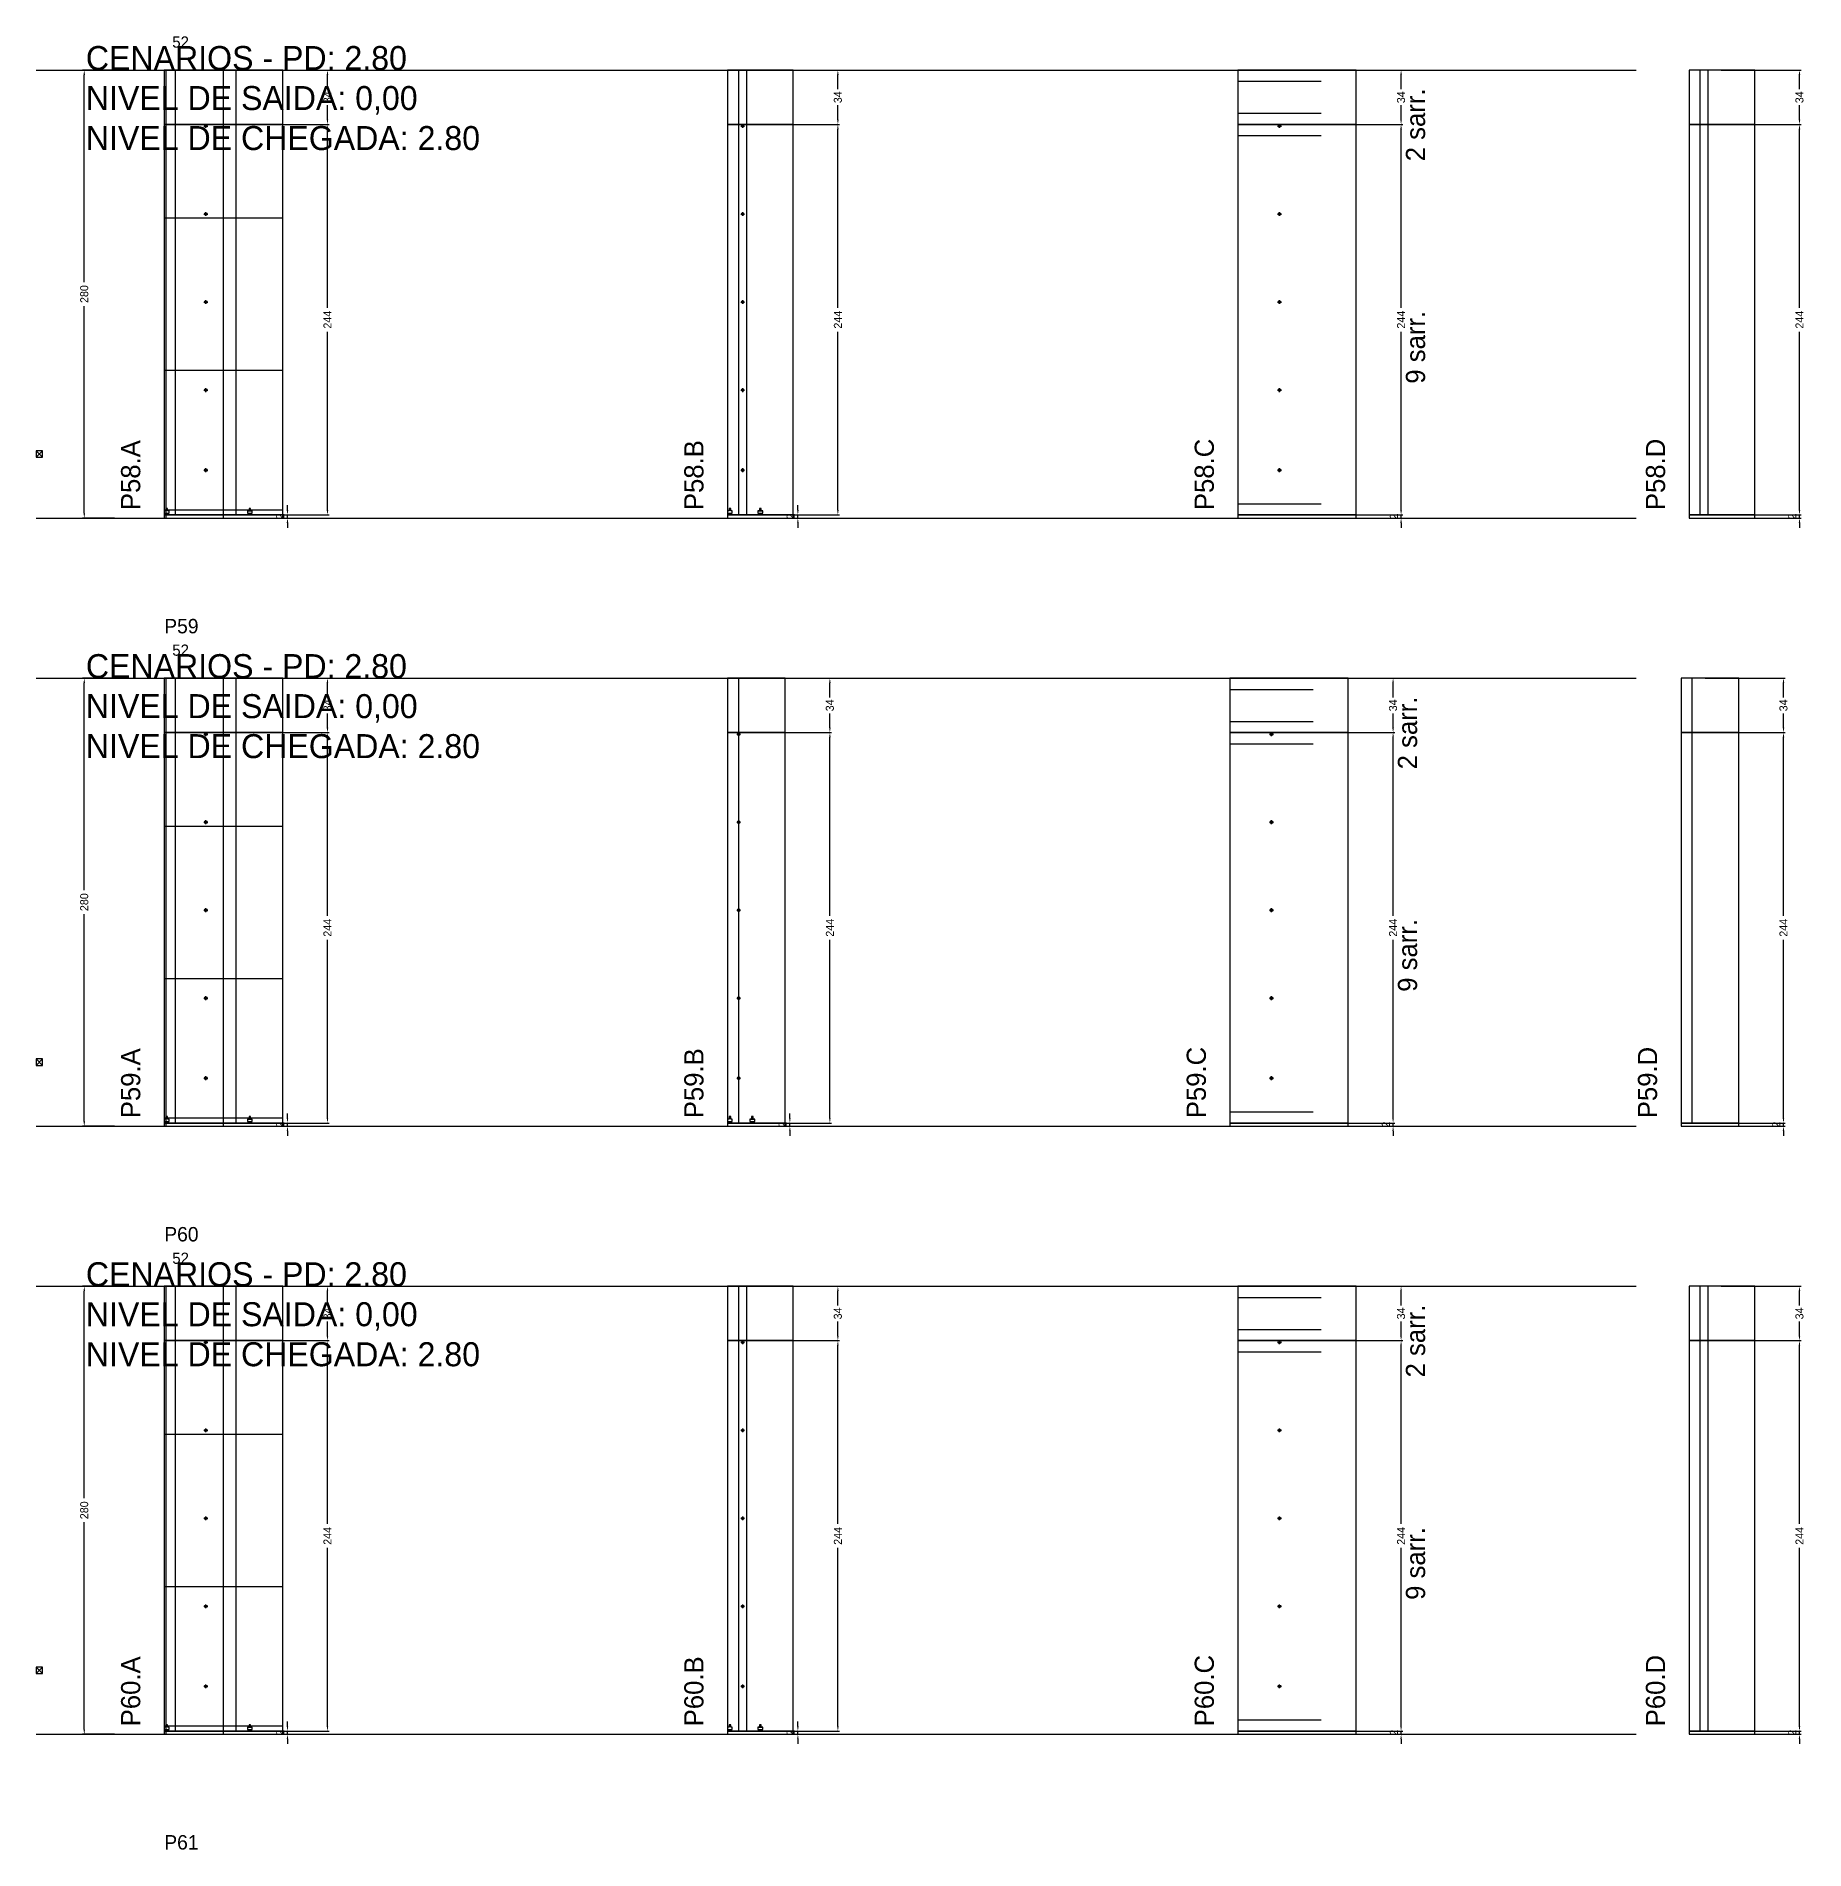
# Model space of a CAD drawing. Header units: centimetres. Extents: x -10500 to 4105, y -36866 to 295.
# Drawn here: x -7000 to -5895, y -22872 to -21739 of the extents above; entities that cross this region are included whole.
import ezdxf

# ---------------------------------------------------------------- set-up
doc = ezdxf.new("R2010")
doc.units = ezdxf.units.CM
doc.linetypes.add('DASHED', pattern=[2, -2])
for name, color, linetype in [('CHAPA', 140, 'Continuous'), ('COTA', 241, 'Continuous'), ('COTAS FURACAO', 16, 'Continuous'), ('Madeira', 30, 'Continuous'), ('NOMENCLATURA', 7, 'Continuous'), ('Nível', 160, 'Continuous'), ('Painéis', 200, 'Continuous'), ('Perfil Metálico', 150, 'Continuous'), ('SARR_2.2x7', 40, 'Continuous'), ('SARRAFO DE PRESSAO', 200, 'Continuous'), ('texto', 7, 'Continuous'), ('TEXTO_GERAL', 7, 'Continuous')]:
    doc.layers.add(name, color=color, linetype=linetype)
doc.dimstyles.new('PAINEL-NOVA', dxfattribs={"dimtxt": 5, "dimasz": 3, "dimexe": 1, "dimexo": 1, "dimgap": 1, "dimtad": 1, "dimcen": 2.5, "dimazin": 3, "dimtfac": 1, "dimtmove": 0, "dimatfit": 3})

# ---------------------------------------------------------------- blocks, each defined once
blk = doc.blocks.new('_CLOSEDFILLED')
at = {"color": 0, "linetype": 'BYBLOCK'}
blk.add_solid([(-1, 0.16), (0, 0), (-1, -0.16)], dxfattribs=at)
blk = doc.blocks.new('*D1483')
for p, q in [((-6951, -21760), (-6971, -21760)), ((-6970, -21892.5), (-6970, -21763)), ((-6970, -22037), (-6970, -21907.5)), ((-6951, -22040), (-6971, -22040))]:
    blk.add_line(p, q)
at = {"layer": 'Defpoints'}
for p in [(-6950, -21760), (-6970, -22040), (-6950, -22040)]:
    blk.add_point(p, dxfattribs=at)
at = {"layer": 'COTA', "xscale": 3, "yscale": 3}
for p, rotation in [((-6970, -21760), 90), ((-6970, -22040), 270)]:
    blk.add_blockref('_CLOSEDFILLED', p, dxfattribs=dict(at, rotation=rotation))
at = {"layer": 'COTA', "insert": (-6970, -21900), "char_height": 5, "attachment_point": 5, "rotation": 90}
blk.add_mtext('280', dxfattribs=at)
blk = doc.blocks.new('MULDURA')
at = {"layer": 'Paineis'}
for p, q in [((0, 0), (4, 4)), ((4, 0), (0, 4))]:
    blk.add_line(p, q, dxfattribs=at)
blk.add_lwpolyline([(0, 0), (4, 0), (4, 4), (0, 4)], close=True, dxfattribs=at)
blk = doc.blocks.new('*D1485')
for p, q in [((-6867, -21794), (-6817, -21794)), ((-6818, -21908.5), (-6818, -21797)), ((-6818, -22035), (-6818, -21923.5)), ((-6867, -22038), (-6817, -22038))]:
    blk.add_line(p, q)
at = {"layer": 'Defpoints'}
for p in [(-6868, -21794), (-6868, -22038), (-6818, -22038)]:
    blk.add_point(p, dxfattribs=at)
at = {"layer": 'COTA', "xscale": 3, "yscale": 3}
for p, rotation in [((-6818, -21794), 90), ((-6818, -22038), 270)]:
    blk.add_blockref('_CLOSEDFILLED', p, dxfattribs=dict(at, rotation=rotation))
at = {"layer": 'COTA', "insert": (-6818, -21916), "char_height": 5, "attachment_point": 5, "rotation": 90}
blk.add_mtext('244', dxfattribs=at)
blk = doc.blocks.new('*D1486')
for p, q in [((-6867, -21760), (-6817, -21760)), ((-6818, -21772), (-6818, -21763)), ((-6818, -21791), (-6818, -21782)), ((-6867, -21794), (-6817, -21794))]:
    blk.add_line(p, q)
at = {"layer": 'Defpoints'}
for p in [(-6868, -21760), (-6868, -21794), (-6818, -21794)]:
    blk.add_point(p, dxfattribs=at)
at = {"layer": 'COTA', "xscale": 3, "yscale": 3}
for p, rotation in [((-6818, -21760), 90), ((-6818, -21794), 270)]:
    blk.add_blockref('_CLOSEDFILLED', p, dxfattribs=dict(at, rotation=rotation))
at = {"layer": 'COTA', "insert": (-6818, -21777), "char_height": 5, "attachment_point": 5, "rotation": 90}
blk.add_mtext('34', dxfattribs=at)
blk = doc.blocks.new('SLIPTEE')
at = {"layer": 'Paineis'}
blk.add_lwpolyline([(0, 0), (3, 0), (3, 1.5), (2, 1.5), (2, 3), (1, 3), (1, 1.5), (0, 1.5)], close=True, dxfattribs=at)
blk = doc.blocks.new('SLIPTDD')
at = {"layer": 'Paineis'}
blk.add_line((0, 1.5), (3, 1.5), dxfattribs=at)
blk.add_lwpolyline([(0, 0), (3, 0), (3, 1.5), (2, 1.5), (2, 3), (1, 3), (1, 1.5), (0, 1.5)], close=True, dxfattribs=at)
blk = doc.blocks.new('furacao')
at = {"layer": 'COTAS FURACAO'}
for p, q in [((-1.2, 0), (1.2, 0)), ((0, -1.2), (0, 1.2))]:
    blk.add_line(p, q, dxfattribs=at)
blk.add_circle((0, 0), 0.8, dxfattribs=at)
blk = doc.blocks.new('*D1488')
for p, q in [((-6548, -21794), (-6498, -21794)), ((-6499, -21908.5), (-6499, -21797)), ((-6499, -22035), (-6499, -21923.5)), ((-6548, -22038), (-6498, -22038))]:
    blk.add_line(p, q)
at = {"layer": 'Defpoints'}
for p in [(-6549, -21794), (-6549, -22038), (-6499, -22038)]:
    blk.add_point(p, dxfattribs=at)
at = {"layer": 'COTA', "xscale": 3, "yscale": 3}
for p, rotation in [((-6499, -21794), 90), ((-6499, -22038), 270)]:
    blk.add_blockref('_CLOSEDFILLED', p, dxfattribs=dict(at, rotation=rotation))
at = {"layer": 'COTA', "insert": (-6499, -21916), "char_height": 5, "attachment_point": 5, "rotation": 90}
blk.add_mtext('244', dxfattribs=at)
blk = doc.blocks.new('*D1489')
for p, q in [((-6548, -21760), (-6498, -21760)), ((-6499, -21772), (-6499, -21763)), ((-6499, -21791), (-6499, -21782)), ((-6548, -21794), (-6498, -21794))]:
    blk.add_line(p, q)
at = {"layer": 'Defpoints'}
for p in [(-6549, -21760), (-6549, -21794), (-6499, -21794)]:
    blk.add_point(p, dxfattribs=at)
at = {"layer": 'COTA', "xscale": 3, "yscale": 3}
for p, rotation in [((-6499, -21760), 90), ((-6499, -21794), 270)]:
    blk.add_blockref('_CLOSEDFILLED', p, dxfattribs=dict(at, rotation=rotation))
at = {"layer": 'COTA', "insert": (-6499, -21777), "char_height": 5, "attachment_point": 5, "rotation": 90}
blk.add_mtext('34', dxfattribs=at)
blk = doc.blocks.new('*D1491')
for p, q in [((-6196, -21794), (-6146, -21794)), ((-6147, -21908.5), (-6147, -21797)), ((-6147, -22035), (-6147, -21923.5)), ((-6196, -22038), (-6146, -22038))]:
    blk.add_line(p, q)
at = {"layer": 'Defpoints'}
for p in [(-6197, -21794), (-6197, -22038), (-6147, -22038)]:
    blk.add_point(p, dxfattribs=at)
at = {"layer": 'COTA', "xscale": 3, "yscale": 3}
for p, rotation in [((-6147, -21794), 90), ((-6147, -22038), 270)]:
    blk.add_blockref('_CLOSEDFILLED', p, dxfattribs=dict(at, rotation=rotation))
at = {"layer": 'COTA', "insert": (-6147, -21916), "char_height": 5, "attachment_point": 5, "rotation": 90}
blk.add_mtext('244', dxfattribs=at)
blk = doc.blocks.new('*D1492')
for p, q in [((-6196, -21760), (-6146, -21760)), ((-6147, -21772), (-6147, -21763)), ((-6147, -21791), (-6147, -21782)), ((-6196, -21794), (-6146, -21794))]:
    blk.add_line(p, q)
at = {"layer": 'Defpoints'}
for p in [(-6197, -21760), (-6197, -21794), (-6147, -21794)]:
    blk.add_point(p, dxfattribs=at)
at = {"layer": 'COTA', "xscale": 3, "yscale": 3}
for p, rotation in [((-6147, -21760), 90), ((-6147, -21794), 270)]:
    blk.add_blockref('_CLOSEDFILLED', p, dxfattribs=dict(at, rotation=rotation))
at = {"layer": 'COTA', "insert": (-6147, -21777), "char_height": 5, "attachment_point": 5, "rotation": 90}
blk.add_mtext('34', dxfattribs=at)
blk = doc.blocks.new('*D1494')
for p, q in [((-5947, -21794), (-5897, -21794)), ((-5898, -21908.5), (-5898, -21797)), ((-5898, -22035), (-5898, -21923.5)), ((-5947, -22038), (-5897, -22038))]:
    blk.add_line(p, q)
at = {"layer": 'Defpoints'}
for p in [(-5948, -21794), (-5948, -22038), (-5898, -22038)]:
    blk.add_point(p, dxfattribs=at)
at = {"layer": 'COTA', "xscale": 3, "yscale": 3}
for p, rotation in [((-5898, -21794), 90), ((-5898, -22038), 270)]:
    blk.add_blockref('_CLOSEDFILLED', p, dxfattribs=dict(at, rotation=rotation))
at = {"layer": 'COTA', "insert": (-5898, -21916), "char_height": 5, "attachment_point": 5, "rotation": 90}
blk.add_mtext('244', dxfattribs=at)
blk = doc.blocks.new('*D1495')
for p, q in [((-5947, -21760), (-5897, -21760)), ((-5898, -21772), (-5898, -21763)), ((-5898, -21791), (-5898, -21782)), ((-5947, -21794), (-5897, -21794))]:
    blk.add_line(p, q)
at = {"layer": 'Defpoints'}
for p in [(-5948, -21760), (-5948, -21794), (-5898, -21794)]:
    blk.add_point(p, dxfattribs=at)
at = {"layer": 'COTA', "xscale": 3, "yscale": 3}
for p, rotation in [((-5898, -21760), 90), ((-5898, -21794), 270)]:
    blk.add_blockref('_CLOSEDFILLED', p, dxfattribs=dict(at, rotation=rotation))
at = {"layer": 'COTA', "insert": (-5898, -21777), "char_height": 5, "attachment_point": 5, "rotation": 90}
blk.add_mtext('34', dxfattribs=at)
blk = doc.blocks.new('*D1509')
for p, q in [((-6951, -22140), (-6971, -22140)), ((-6970, -22272.5), (-6970, -22143)), ((-6970, -22417), (-6970, -22287.5)), ((-6951, -22420), (-6971, -22420))]:
    blk.add_line(p, q)
at = {"layer": 'Defpoints'}
for p in [(-6950, -22140), (-6970, -22420), (-6950, -22420)]:
    blk.add_point(p, dxfattribs=at)
at = {"layer": 'COTA', "xscale": 3, "yscale": 3}
for p, rotation in [((-6970, -22140), 90), ((-6970, -22420), 270)]:
    blk.add_blockref('_CLOSEDFILLED', p, dxfattribs=dict(at, rotation=rotation))
at = {"layer": 'COTA', "insert": (-6970, -22280), "char_height": 5, "attachment_point": 5, "rotation": 90}
blk.add_mtext('280', dxfattribs=at)
blk = doc.blocks.new('*D1511')
for p, q in [((-6867, -22174), (-6817, -22174)), ((-6818, -22288.5), (-6818, -22177)), ((-6818, -22415), (-6818, -22303.5)), ((-6867, -22418), (-6817, -22418))]:
    blk.add_line(p, q)
at = {"layer": 'Defpoints'}
for p in [(-6868, -22174), (-6868, -22418), (-6818, -22418)]:
    blk.add_point(p, dxfattribs=at)
at = {"layer": 'COTA', "xscale": 3, "yscale": 3}
for p, rotation in [((-6818, -22174), 90), ((-6818, -22418), 270)]:
    blk.add_blockref('_CLOSEDFILLED', p, dxfattribs=dict(at, rotation=rotation))
at = {"layer": 'COTA', "insert": (-6818, -22296), "char_height": 5, "attachment_point": 5, "rotation": 90}
blk.add_mtext('244', dxfattribs=at)
blk = doc.blocks.new('*D1512')
for p, q in [((-6867, -22140), (-6817, -22140)), ((-6818, -22152), (-6818, -22143)), ((-6818, -22171), (-6818, -22162)), ((-6867, -22174), (-6817, -22174))]:
    blk.add_line(p, q)
at = {"layer": 'Defpoints'}
for p in [(-6868, -22140), (-6868, -22174), (-6818, -22174)]:
    blk.add_point(p, dxfattribs=at)
at = {"layer": 'COTA', "xscale": 3, "yscale": 3}
for p, rotation in [((-6818, -22140), 90), ((-6818, -22174), 270)]:
    blk.add_blockref('_CLOSEDFILLED', p, dxfattribs=dict(at, rotation=rotation))
at = {"layer": 'COTA', "insert": (-6818, -22157), "char_height": 5, "attachment_point": 5, "rotation": 90}
blk.add_mtext('34', dxfattribs=at)
blk = doc.blocks.new('*D1514')
for p, q in [((-6553, -22174), (-6503, -22174)), ((-6504, -22288.5), (-6504, -22177)), ((-6504, -22415), (-6504, -22303.5)), ((-6553, -22418), (-6503, -22418))]:
    blk.add_line(p, q)
at = {"layer": 'Defpoints'}
for p in [(-6554, -22174), (-6554, -22418), (-6504, -22418)]:
    blk.add_point(p, dxfattribs=at)
at = {"layer": 'COTA', "xscale": 3, "yscale": 3}
for p, rotation in [((-6504, -22174), 90), ((-6504, -22418), 270)]:
    blk.add_blockref('_CLOSEDFILLED', p, dxfattribs=dict(at, rotation=rotation))
at = {"layer": 'COTA', "insert": (-6504, -22296), "char_height": 5, "attachment_point": 5, "rotation": 90}
blk.add_mtext('244', dxfattribs=at)
blk = doc.blocks.new('*D1515')
for p, q in [((-6553, -22140), (-6503, -22140)), ((-6504, -22152), (-6504, -22143)), ((-6504, -22171), (-6504, -22162)), ((-6553, -22174), (-6503, -22174))]:
    blk.add_line(p, q)
at = {"layer": 'Defpoints'}
for p in [(-6554, -22140), (-6554, -22174), (-6504, -22174)]:
    blk.add_point(p, dxfattribs=at)
at = {"layer": 'COTA', "xscale": 3, "yscale": 3}
for p, rotation in [((-6504, -22140), 90), ((-6504, -22174), 270)]:
    blk.add_blockref('_CLOSEDFILLED', p, dxfattribs=dict(at, rotation=rotation))
at = {"layer": 'COTA', "insert": (-6504, -22157), "char_height": 5, "attachment_point": 5, "rotation": 90}
blk.add_mtext('34', dxfattribs=at)
blk = doc.blocks.new('*D1517')
for p, q in [((-6201, -22174), (-6151, -22174)), ((-6152, -22288.5), (-6152, -22177)), ((-6152, -22415), (-6152, -22303.5)), ((-6201, -22418), (-6151, -22418))]:
    blk.add_line(p, q)
at = {"layer": 'Defpoints'}
for p in [(-6202, -22174), (-6202, -22418), (-6152, -22418)]:
    blk.add_point(p, dxfattribs=at)
at = {"layer": 'COTA', "xscale": 3, "yscale": 3}
for p, rotation in [((-6152, -22174), 90), ((-6152, -22418), 270)]:
    blk.add_blockref('_CLOSEDFILLED', p, dxfattribs=dict(at, rotation=rotation))
at = {"layer": 'COTA', "insert": (-6152, -22296), "char_height": 5, "attachment_point": 5, "rotation": 90}
blk.add_mtext('244', dxfattribs=at)
blk = doc.blocks.new('*D1518')
for p, q in [((-6201, -22140), (-6151, -22140)), ((-6152, -22152), (-6152, -22143)), ((-6152, -22171), (-6152, -22162)), ((-6201, -22174), (-6151, -22174))]:
    blk.add_line(p, q)
at = {"layer": 'Defpoints'}
for p in [(-6202, -22140), (-6202, -22174), (-6152, -22174)]:
    blk.add_point(p, dxfattribs=at)
at = {"layer": 'COTA', "xscale": 3, "yscale": 3}
for p, rotation in [((-6152, -22140), 90), ((-6152, -22174), 270)]:
    blk.add_blockref('_CLOSEDFILLED', p, dxfattribs=dict(at, rotation=rotation))
at = {"layer": 'COTA', "insert": (-6152, -22157), "char_height": 5, "attachment_point": 5, "rotation": 90}
blk.add_mtext('34', dxfattribs=at)
blk = doc.blocks.new('*D1520')
for p, q in [((-5957, -22174), (-5907, -22174)), ((-5908, -22288.5), (-5908, -22177)), ((-5908, -22415), (-5908, -22303.5)), ((-5957, -22418), (-5907, -22418))]:
    blk.add_line(p, q)
at = {"layer": 'Defpoints'}
for p in [(-5958, -22174), (-5958, -22418), (-5908, -22418)]:
    blk.add_point(p, dxfattribs=at)
at = {"layer": 'COTA', "xscale": 3, "yscale": 3}
for p, rotation in [((-5908, -22174), 90), ((-5908, -22418), 270)]:
    blk.add_blockref('_CLOSEDFILLED', p, dxfattribs=dict(at, rotation=rotation))
at = {"layer": 'COTA', "insert": (-5908, -22296), "char_height": 5, "attachment_point": 5, "rotation": 90}
blk.add_mtext('244', dxfattribs=at)
blk = doc.blocks.new('*D1521')
for p, q in [((-5957, -22140), (-5907, -22140)), ((-5908, -22152), (-5908, -22143)), ((-5908, -22171), (-5908, -22162)), ((-5957, -22174), (-5907, -22174))]:
    blk.add_line(p, q)
at = {"layer": 'Defpoints'}
for p in [(-5958, -22140), (-5958, -22174), (-5908, -22174)]:
    blk.add_point(p, dxfattribs=at)
at = {"layer": 'COTA', "xscale": 3, "yscale": 3}
for p, rotation in [((-5908, -22140), 90), ((-5908, -22174), 270)]:
    blk.add_blockref('_CLOSEDFILLED', p, dxfattribs=dict(at, rotation=rotation))
at = {"layer": 'COTA', "insert": (-5908, -22157), "char_height": 5, "attachment_point": 5, "rotation": 90}
blk.add_mtext('34', dxfattribs=at)
blk = doc.blocks.new('*D1535')
for p, q in [((-6951, -22520), (-6971, -22520)), ((-6970, -22652.5), (-6970, -22523)), ((-6970, -22797), (-6970, -22667.5)), ((-6951, -22800), (-6971, -22800))]:
    blk.add_line(p, q)
at = {"layer": 'Defpoints'}
for p in [(-6950, -22520), (-6970, -22800), (-6950, -22800)]:
    blk.add_point(p, dxfattribs=at)
at = {"layer": 'COTA', "xscale": 3, "yscale": 3}
for p, rotation in [((-6970, -22520), 90), ((-6970, -22800), 270)]:
    blk.add_blockref('_CLOSEDFILLED', p, dxfattribs=dict(at, rotation=rotation))
at = {"layer": 'COTA', "insert": (-6970, -22660), "char_height": 5, "attachment_point": 5, "rotation": 90}
blk.add_mtext('280', dxfattribs=at)
blk = doc.blocks.new('*D1537')
for p, q in [((-6867, -22554), (-6817, -22554)), ((-6818, -22668.5), (-6818, -22557)), ((-6818, -22795), (-6818, -22683.5)), ((-6867, -22798), (-6817, -22798))]:
    blk.add_line(p, q)
at = {"layer": 'Defpoints'}
for p in [(-6868, -22554), (-6868, -22798), (-6818, -22798)]:
    blk.add_point(p, dxfattribs=at)
at = {"layer": 'COTA', "xscale": 3, "yscale": 3}
for p, rotation in [((-6818, -22554), 90), ((-6818, -22798), 270)]:
    blk.add_blockref('_CLOSEDFILLED', p, dxfattribs=dict(at, rotation=rotation))
at = {"layer": 'COTA', "insert": (-6818, -22676), "char_height": 5, "attachment_point": 5, "rotation": 90}
blk.add_mtext('244', dxfattribs=at)
blk = doc.blocks.new('*D1538')
for p, q in [((-6867, -22520), (-6817, -22520)), ((-6818, -22532), (-6818, -22523)), ((-6818, -22551), (-6818, -22542)), ((-6867, -22554), (-6817, -22554))]:
    blk.add_line(p, q)
at = {"layer": 'Defpoints'}
for p in [(-6868, -22520), (-6868, -22554), (-6818, -22554)]:
    blk.add_point(p, dxfattribs=at)
at = {"layer": 'COTA', "xscale": 3, "yscale": 3}
for p, rotation in [((-6818, -22520), 90), ((-6818, -22554), 270)]:
    blk.add_blockref('_CLOSEDFILLED', p, dxfattribs=dict(at, rotation=rotation))
at = {"layer": 'COTA', "insert": (-6818, -22537), "char_height": 5, "attachment_point": 5, "rotation": 90}
blk.add_mtext('34', dxfattribs=at)
blk = doc.blocks.new('*D1540')
for p, q in [((-6548, -22554), (-6498, -22554)), ((-6499, -22668.5), (-6499, -22557)), ((-6499, -22795), (-6499, -22683.5)), ((-6548, -22798), (-6498, -22798))]:
    blk.add_line(p, q)
at = {"layer": 'Defpoints'}
for p in [(-6549, -22554), (-6549, -22798), (-6499, -22798)]:
    blk.add_point(p, dxfattribs=at)
at = {"layer": 'COTA', "xscale": 3, "yscale": 3}
for p, rotation in [((-6499, -22554), 90), ((-6499, -22798), 270)]:
    blk.add_blockref('_CLOSEDFILLED', p, dxfattribs=dict(at, rotation=rotation))
at = {"layer": 'COTA', "insert": (-6499, -22676), "char_height": 5, "attachment_point": 5, "rotation": 90}
blk.add_mtext('244', dxfattribs=at)
blk = doc.blocks.new('*D1541')
for p, q in [((-6548, -22520), (-6498, -22520)), ((-6499, -22532), (-6499, -22523)), ((-6499, -22551), (-6499, -22542)), ((-6548, -22554), (-6498, -22554))]:
    blk.add_line(p, q)
at = {"layer": 'Defpoints'}
for p in [(-6549, -22520), (-6549, -22554), (-6499, -22554)]:
    blk.add_point(p, dxfattribs=at)
at = {"layer": 'COTA', "xscale": 3, "yscale": 3}
for p, rotation in [((-6499, -22520), 90), ((-6499, -22554), 270)]:
    blk.add_blockref('_CLOSEDFILLED', p, dxfattribs=dict(at, rotation=rotation))
at = {"layer": 'COTA', "insert": (-6499, -22537), "char_height": 5, "attachment_point": 5, "rotation": 90}
blk.add_mtext('34', dxfattribs=at)
blk = doc.blocks.new('*D1543')
for p, q in [((-6196, -22554), (-6146, -22554)), ((-6147, -22668.5), (-6147, -22557)), ((-6147, -22795), (-6147, -22683.5)), ((-6196, -22798), (-6146, -22798))]:
    blk.add_line(p, q)
at = {"layer": 'Defpoints'}
for p in [(-6197, -22554), (-6197, -22798), (-6147, -22798)]:
    blk.add_point(p, dxfattribs=at)
at = {"layer": 'COTA', "xscale": 3, "yscale": 3}
for p, rotation in [((-6147, -22554), 90), ((-6147, -22798), 270)]:
    blk.add_blockref('_CLOSEDFILLED', p, dxfattribs=dict(at, rotation=rotation))
at = {"layer": 'COTA', "insert": (-6147, -22676), "char_height": 5, "attachment_point": 5, "rotation": 90}
blk.add_mtext('244', dxfattribs=at)
blk = doc.blocks.new('*D1544')
for p, q in [((-6196, -22520), (-6146, -22520)), ((-6147, -22532), (-6147, -22523)), ((-6147, -22551), (-6147, -22542)), ((-6196, -22554), (-6146, -22554))]:
    blk.add_line(p, q)
at = {"layer": 'Defpoints'}
for p in [(-6197, -22520), (-6197, -22554), (-6147, -22554)]:
    blk.add_point(p, dxfattribs=at)
at = {"layer": 'COTA', "xscale": 3, "yscale": 3}
for p, rotation in [((-6147, -22520), 90), ((-6147, -22554), 270)]:
    blk.add_blockref('_CLOSEDFILLED', p, dxfattribs=dict(at, rotation=rotation))
at = {"layer": 'COTA', "insert": (-6147, -22537), "char_height": 5, "attachment_point": 5, "rotation": 90}
blk.add_mtext('34', dxfattribs=at)
blk = doc.blocks.new('*D1546')
for p, q in [((-5947, -22554), (-5897, -22554)), ((-5898, -22668.5), (-5898, -22557)), ((-5898, -22795), (-5898, -22683.5)), ((-5947, -22798), (-5897, -22798))]:
    blk.add_line(p, q)
at = {"layer": 'Defpoints'}
for p in [(-5948, -22554), (-5948, -22798), (-5898, -22798)]:
    blk.add_point(p, dxfattribs=at)
at = {"layer": 'COTA', "xscale": 3, "yscale": 3}
for p, rotation in [((-5898, -22554), 90), ((-5898, -22798), 270)]:
    blk.add_blockref('_CLOSEDFILLED', p, dxfattribs=dict(at, rotation=rotation))
at = {"layer": 'COTA', "insert": (-5898, -22676), "char_height": 5, "attachment_point": 5, "rotation": 90}
blk.add_mtext('244', dxfattribs=at)
blk = doc.blocks.new('*D1547')
for p, q in [((-5947, -22520), (-5897, -22520)), ((-5898, -22532), (-5898, -22523)), ((-5898, -22551), (-5898, -22542)), ((-5947, -22554), (-5897, -22554))]:
    blk.add_line(p, q)
at = {"layer": 'Defpoints'}
for p in [(-5948, -22520), (-5948, -22554), (-5898, -22554)]:
    blk.add_point(p, dxfattribs=at)
at = {"layer": 'COTA', "xscale": 3, "yscale": 3}
for p, rotation in [((-5898, -22520), 90), ((-5898, -22554), 270)]:
    blk.add_blockref('_CLOSEDFILLED', p, dxfattribs=dict(at, rotation=rotation))
at = {"layer": 'COTA', "insert": (-5898, -22537), "char_height": 5, "attachment_point": 5, "rotation": 90}
blk.add_mtext('34', dxfattribs=at)

msp = doc.modelspace()

# ---------------------------------------------------------------- linework, layer by layer
at = {"layer": 'CHAPA'}
for points in [[(-6920, -22040), (-6918.8, -22040), (-6918.8, -21760), (-6920, -21760)], [(-6920, -22420), (-6918.8, -22420), (-6918.8, -22140), (-6920, -22140)], [(-6920, -22800), (-6918.8, -22800), (-6918.8, -22520), (-6920, -22520)]]:
    msp.add_lwpolyline(points, close=True, dxfattribs=at)
at = {"layer": 'Madeira'}
for points in [[(-6920, -21852.4), (-6846, -21852.4)], [(-6920, -21947.6), (-6846, -21947.6)], [(-6920, -22232.4), (-6846, -22232.4)], [(-6920, -22327.6), (-6846, -22327.6)], [(-6920, -22612.4), (-6846, -22612.4)], [(-6920, -22707.6), (-6846, -22707.6)]]:
    msp.add_lwpolyline(points, dxfattribs=at)
at = {"layer": 'Nível', "linetype": 'DASHED'}
for points in [[(-7000, -21760), (-6000, -21760)], [(-7000, -22040), (-6000, -22040)], [(-7000, -22140), (-6000, -22140)], [(-7000, -22420), (-6000, -22420)], [(-7000, -22520), (-6000, -22520)], [(-7000, -22800), (-6000, -22800)]]:
    msp.add_lwpolyline(points, dxfattribs=at)
at = {"layer": 'Painéis'}
for points in [[(-6920, -21794), (-6846, -21794), (-6846, -21760), (-6920, -21760)], [(-6920, -22040), (-6846, -22040), (-6846, -21760), (-6920, -21760)], [(-6568, -21794), (-6527, -21794), (-6527, -21760), (-6568, -21760)], [(-6249, -21794), (-6175, -21794), (-6175, -21760), (-6249, -21760)], [(-5967, -21794), (-5926, -21794), (-5926, -21760), (-5967, -21760)], [(-6920, -22038), (-6846, -22038), (-6846, -21794), (-6920, -21794)], [(-6568, -22038), (-6527, -22038), (-6527, -21794), (-6568, -21794)], [(-6249, -22038), (-6175, -22038), (-6175, -21794), (-6249, -21794)], [(-5967, -22038), (-5926, -22038), (-5926, -21794), (-5967, -21794)], [(-6920, -22040), (-6846, -22040), (-6846, -22038), (-6920, -22038)], [(-6568, -22040), (-6527, -22040), (-6527, -22038), (-6568, -22038)], [(-6249, -22040), (-6175, -22040), (-6175, -22038), (-6249, -22038)], [(-5967, -22040), (-5926, -22040), (-5926, -22038), (-5967, -22038)], [(-6920, -22174), (-6846, -22174), (-6846, -22140), (-6920, -22140)], [(-6920, -22420), (-6846, -22420), (-6846, -22140), (-6920, -22140)], [(-6568, -22174), (-6532, -22174), (-6532, -22140), (-6568, -22140)], [(-6254, -22174), (-6180, -22174), (-6180, -22140), (-6254, -22140)], [(-5972, -22174), (-5936, -22174), (-5936, -22140), (-5972, -22140)], [(-6920, -22418), (-6846, -22418), (-6846, -22174), (-6920, -22174)], [(-6568, -22418), (-6532, -22418), (-6532, -22174), (-6568, -22174)], [(-6254, -22418), (-6180, -22418), (-6180, -22174), (-6254, -22174)], [(-5972, -22418), (-5936, -22418), (-5936, -22174), (-5972, -22174)], [(-6920, -22420), (-6846, -22420), (-6846, -22418), (-6920, -22418)], [(-6568, -22420), (-6532, -22420), (-6532, -22418), (-6568, -22418)], [(-6254, -22420), (-6180, -22420), (-6180, -22418), (-6254, -22418)], [(-5972, -22420), (-5936, -22420), (-5936, -22418), (-5972, -22418)], [(-6920, -22554), (-6846, -22554), (-6846, -22520), (-6920, -22520)], [(-6920, -22800), (-6846, -22800), (-6846, -22520), (-6920, -22520)], [(-6568, -22554), (-6527, -22554), (-6527, -22520), (-6568, -22520)], [(-6249, -22554), (-6175, -22554), (-6175, -22520), (-6249, -22520)], [(-5967, -22554), (-5926, -22554), (-5926, -22520), (-5967, -22520)], [(-6920, -22798), (-6846, -22798), (-6846, -22554), (-6920, -22554)], [(-6568, -22798), (-6527, -22798), (-6527, -22554), (-6568, -22554)], [(-6249, -22798), (-6175, -22798), (-6175, -22554), (-6249, -22554)], [(-5967, -22798), (-5926, -22798), (-5926, -22554), (-5967, -22554)], [(-6920, -22800), (-6846, -22800), (-6846, -22798), (-6920, -22798)], [(-6568, -22800), (-6527, -22800), (-6527, -22798), (-6568, -22798)], [(-6249, -22800), (-6175, -22800), (-6175, -22798), (-6249, -22798)], [(-5967, -22800), (-5926, -22800), (-5926, -22798), (-5967, -22798)]]:
    msp.add_lwpolyline(points, close=True, dxfattribs=at)
at = {"layer": 'Perfil Metálico'}
for p, q in [((-6883, -22040), (-6883, -21760)), ((-6883, -22420), (-6883, -22140)), ((-6883, -22800), (-6883, -22520))]:
    msp.add_line(p, q, dxfattribs=at)
at = {"layer": 'SARR_2.2x7'}
for points in [[(-6913, -21794), (-6913, -21760)], [(-6875, -21794), (-6875, -21760)], [(-6561, -21794), (-6561, -21760)], [(-6556, -21794), (-6556, -21760)], [(-6249, -21767), (-6197, -21767)], [(-5960, -21794), (-5960, -21760)], [(-5955, -21794), (-5955, -21760)], [(-6249, -21787), (-6197, -21787)], [(-6249, -21801), (-6197, -21801)], [(-6249, -22031), (-6197, -22031)], [(-6913, -22174), (-6913, -22140)], [(-6875, -22174), (-6875, -22140)], [(-6561, -22174), (-6561, -22140)], [(-6561, -22174), (-6561, -22140)], [(-5965, -22174), (-5965, -22140)], [(-5965, -22174), (-5965, -22140)], [(-6254, -22147), (-6202, -22147)], [(-6254, -22167), (-6202, -22167)], [(-6254, -22181), (-6202, -22181)], [(-6254, -22411), (-6202, -22411)], [(-6913, -22554), (-6913, -22520)], [(-6875, -22554), (-6875, -22520)], [(-6561, -22554), (-6561, -22520)], [(-6556, -22554), (-6556, -22520)], [(-6249, -22527), (-6197, -22527)], [(-5960, -22554), (-5960, -22520)], [(-5955, -22554), (-5955, -22520)], [(-6249, -22547), (-6197, -22547)], [(-6249, -22561), (-6197, -22561)], [(-6249, -22791), (-6197, -22791)]]:
    msp.add_lwpolyline(points, dxfattribs=at)
at = {"layer": 'SARR_2.2x7', "linetype": 'DASHED'}
for points in [[(-6913, -22038), (-6913, -21794)], [(-6875, -22038), (-6875, -21794)], [(-6561, -22038), (-6561, -21794)], [(-6556, -22038), (-6556, -21794)], [(-5960, -22038), (-5960, -21794)], [(-5955, -22038), (-5955, -21794)], [(-6913, -22418), (-6913, -22174)], [(-6875, -22418), (-6875, -22174)], [(-6561, -22418), (-6561, -22174)], [(-6561, -22418), (-6561, -22174)], [(-5965, -22418), (-5965, -22174)], [(-5965, -22418), (-5965, -22174)], [(-6913, -22798), (-6913, -22554)], [(-6875, -22798), (-6875, -22554)], [(-6561, -22798), (-6561, -22554)], [(-6556, -22798), (-6556, -22554)], [(-5960, -22798), (-5960, -22554)], [(-5955, -22798), (-5955, -22554)]]:
    msp.add_lwpolyline(points, dxfattribs=at)
at = {"layer": 'SARRAFO DE PRESSAO'}
for points in [[(-6920, -22040), (-6846, -22040), (-6846, -22035), (-6920, -22035)], [(-6920, -22420), (-6846, -22420), (-6846, -22415), (-6920, -22415)], [(-6920, -22800), (-6846, -22800), (-6846, -22795), (-6920, -22795)]]:
    msp.add_lwpolyline(points, close=True, dxfattribs=at)

# ---------------------------------------------------------------- block references
at = {"layer": 'COTA'}
for name, p in [('furacao', (-6894, -21795)), ('furacao', (-6558.5, -21795)), ('furacao', (-6223, -21795)), ('furacao', (-6894, -21850)), ('furacao', (-6558.5, -21850)), ('furacao', (-6223, -21850)), ('furacao', (-6894, -21905)), ('furacao', (-6558.5, -21905)), ('furacao', (-6223, -21905)), ('furacao', (-6894, -21960)), ('furacao', (-6558.5, -21960)), ('furacao', (-6223, -21960)), ('MULDURA', (-7000, -22002)), ('furacao', (-6894, -22010)), ('furacao', (-6558.5, -22010)), ('furacao', (-6223, -22010)), ('SLIPTEE', (-6920, -22037)), ('SLIPTDD', (-6868, -22037)), ('SLIPTEE', (-6568, -22037)), ('SLIPTDD', (-6549, -22037)), ('furacao', (-6894, -22175)), ('furacao', (-6561, -22175)), ('furacao', (-6228, -22175)), ('furacao', (-6894, -22230)), ('furacao', (-6561, -22230)), ('furacao', (-6228, -22230)), ('furacao', (-6894, -22285)), ('furacao', (-6561, -22285)), ('furacao', (-6228, -22285)), ('furacao', (-6894, -22340)), ('furacao', (-6561, -22340)), ('furacao', (-6228, -22340)), ('MULDURA', (-7000, -22382)), ('furacao', (-6894, -22390)), ('furacao', (-6561, -22390)), ('furacao', (-6228, -22390)), ('SLIPTEE', (-6920, -22417)), ('SLIPTDD', (-6868, -22417)), ('SLIPTEE', (-6568, -22417)), ('SLIPTDD', (-6554, -22417)), ('furacao', (-6894, -22555)), ('furacao', (-6558.5, -22555)), ('furacao', (-6223, -22555)), ('furacao', (-6894, -22610)), ('furacao', (-6558.5, -22610)), ('furacao', (-6223, -22610)), ('furacao', (-6894, -22665)), ('furacao', (-6558.5, -22665)), ('furacao', (-6223, -22665)), ('furacao', (-6894, -22720)), ('furacao', (-6558.5, -22720)), ('furacao', (-6223, -22720)), ('MULDURA', (-7000, -22762)), ('furacao', (-6894, -22770)), ('furacao', (-6558.5, -22770)), ('furacao', (-6223, -22770)), ('SLIPTEE', (-6920, -22797)), ('SLIPTDD', (-6868, -22797)), ('SLIPTEE', (-6568, -22797)), ('SLIPTDD', (-6549, -22797))]:
    msp.add_blockref(name, p, dxfattribs=at)

# ---------------------------------------------------------------- texts
at = {"layer": 'NOMENCLATURA'}
for s, p in [('CENARIOS - PD: 2.80', (-6969, -21760)), ('NIVEL DE SAIDA: 0,00', (-6969, -21785)), ('NIVEL DE CHEGADA: 2.80', (-6969, -21810)), ('CENARIOS - PD: 2.80', (-6969, -22140)), ('NIVEL DE SAIDA: 0,00', (-6969, -22165)), ('NIVEL DE CHEGADA: 2.80', (-6969, -22190)), ('CENARIOS - PD: 2.80', (-6969, -22520)), ('NIVEL DE SAIDA: 0,00', (-6969, -22545)), ('NIVEL DE CHEGADA: 2.80', (-6969, -22570))]:
    msp.add_text(s, height=15, dxfattribs=at).set_placement(p)
for s, p in [('2 sarr.', (-6132, -21817)), ('9 sarr.', (-6132, -21956)), ('P58.A', (-6935, -22035)), ('P58.B', (-6583, -22035)), ('P58.C', (-6264, -22035)), ('P58.D', (-5982, -22035)), ('2 sarr.', (-6137, -22197)), ('9 sarr.', (-6137, -22336)), ('P59.A', (-6935, -22415)), ('P59.B', (-6583, -22415)), ('P59.C', (-6269, -22415)), ('P59.D', (-5987, -22415)), ('2 sarr.', (-6132, -22577)), ('9 sarr.', (-6132, -22716)), ('P60.A', (-6935, -22795)), ('P60.B', (-6583, -22795)), ('P60.C', (-6264, -22795)), ('P60.D', (-5982, -22795))]:
    msp.add_text(s, height=12, rotation=90, dxfattribs=at).set_placement(p)
at = {"layer": 'texto'}
for p in [(-6915, -21746), (-6915, -22126), (-6915, -22506)]:
    msp.add_text('52', height=7, dxfattribs=at).set_placement(p)
at = {"layer": 'TEXTO_GERAL'}
for s, p in [('P59', (-6920, -22112)), ('P60', (-6920, -22492)), ('P61', (-6920, -22872))]:
    msp.add_text(s, height=9, dxfattribs=at).set_placement(p)

# ---------------------------------------------------------------- dimensions: what is measured, and where the dimension line sits
at = {"layer": 'COTA'}
for base, p1, p2, picture, middle in [((-6970, -22040), (-6950, -22040), (-6950, -21760), '*D1483', (-6970, -21900)), ((-6818, -21794), (-6868, -21794), (-6868, -21760), '*D1486', (-6818, -21777)), ((-6499, -21794), (-6549, -21794), (-6549, -21760), '*D1489', (-6499, -21777)), ((-6147, -21794), (-6197, -21794), (-6197, -21760), '*D1492', (-6147, -21777)), ((-5898, -21794), (-5948, -21794), (-5948, -21760), '*D1495', (-5898, -21777)), ((-6818, -22038), (-6868, -22038), (-6868, -21794), '*D1485', (-6818, -21916)), ((-6499, -22038), (-6549, -22038), (-6549, -21794), '*D1488', (-6499, -21916)), ((-6147, -22038), (-6197, -22038), (-6197, -21794), '*D1491', (-6147, -21916)), ((-5898, -22038), (-5948, -22038), (-5948, -21794), '*D1494', (-5898, -21916)), ((-6970, -22420), (-6950, -22420), (-6950, -22140), '*D1509', (-6970, -22280)), ((-6818, -22174), (-6868, -22174), (-6868, -22140), '*D1512', (-6818, -22157)), ((-6504, -22174), (-6554, -22174), (-6554, -22140), '*D1515', (-6504, -22157)), ((-6152, -22174), (-6202, -22174), (-6202, -22140), '*D1518', (-6152, -22157)), ((-5908, -22174), (-5958, -22174), (-5958, -22140), '*D1521', (-5908, -22157)), ((-6818, -22418), (-6868, -22418), (-6868, -22174), '*D1511', (-6818, -22296)), ((-6504, -22418), (-6554, -22418), (-6554, -22174), '*D1514', (-6504, -22296)), ((-6152, -22418), (-6202, -22418), (-6202, -22174), '*D1517', (-6152, -22296)), ((-5908, -22418), (-5958, -22418), (-5958, -22174), '*D1520', (-5908, -22296)), ((-6970, -22800), (-6950, -22800), (-6950, -22520), '*D1535', (-6970, -22660)), ((-6818, -22554), (-6868, -22554), (-6868, -22520), '*D1538', (-6818, -22537)), ((-6499, -22554), (-6549, -22554), (-6549, -22520), '*D1541', (-6499, -22537)), ((-6147, -22554), (-6197, -22554), (-6197, -22520), '*D1544', (-6147, -22537)), ((-5898, -22554), (-5948, -22554), (-5948, -22520), '*D1547', (-5898, -22537)), ((-6818, -22798), (-6868, -22798), (-6868, -22554), '*D1537', (-6818, -22676)), ((-6499, -22798), (-6549, -22798), (-6549, -22554), '*D1540', (-6499, -22676)), ((-6147, -22798), (-6197, -22798), (-6197, -22554), '*D1543', (-6147, -22676)), ((-5898, -22798), (-5948, -22798), (-5948, -22554), '*D1546', (-5898, -22676))]:
    dim = msp.add_linear_dim(base=base, p1=p1, p2=p2, angle=90, dimstyle='PAINEL-NOVA', dxfattribs=at)
    dim.commit()
    dim.dimension.update_dxf_attribs({"geometry": picture, "text_midpoint": middle})
for base, p1, p2 in [((-6843, -22040), (-6868, -22040), (-6868, -22038)), ((-6524, -22040), (-6549, -22040), (-6549, -22038)), ((-6147, -22040), (-6197, -22040), (-6197, -22038)), ((-5898, -22040), (-5948, -22040), (-5948, -22038)), ((-6843, -22420), (-6868, -22420), (-6868, -22418)), ((-6529, -22420), (-6554, -22420), (-6554, -22418)), ((-6152, -22420), (-6202, -22420), (-6202, -22418)), ((-5908, -22420), (-5958, -22420), (-5958, -22418)), ((-6843, -22800), (-6868, -22800), (-6868, -22798)), ((-6524, -22800), (-6549, -22800), (-6549, -22798)), ((-6147, -22800), (-6197, -22800), (-6197, -22798)), ((-5898, -22800), (-5948, -22800), (-5948, -22798))]:
    msp.add_linear_dim(base=base, p1=p1, p2=p2, angle=90, dimstyle='PAINEL-NOVA', dxfattribs=at).render()

doc.saveas('drawing.dxf')
